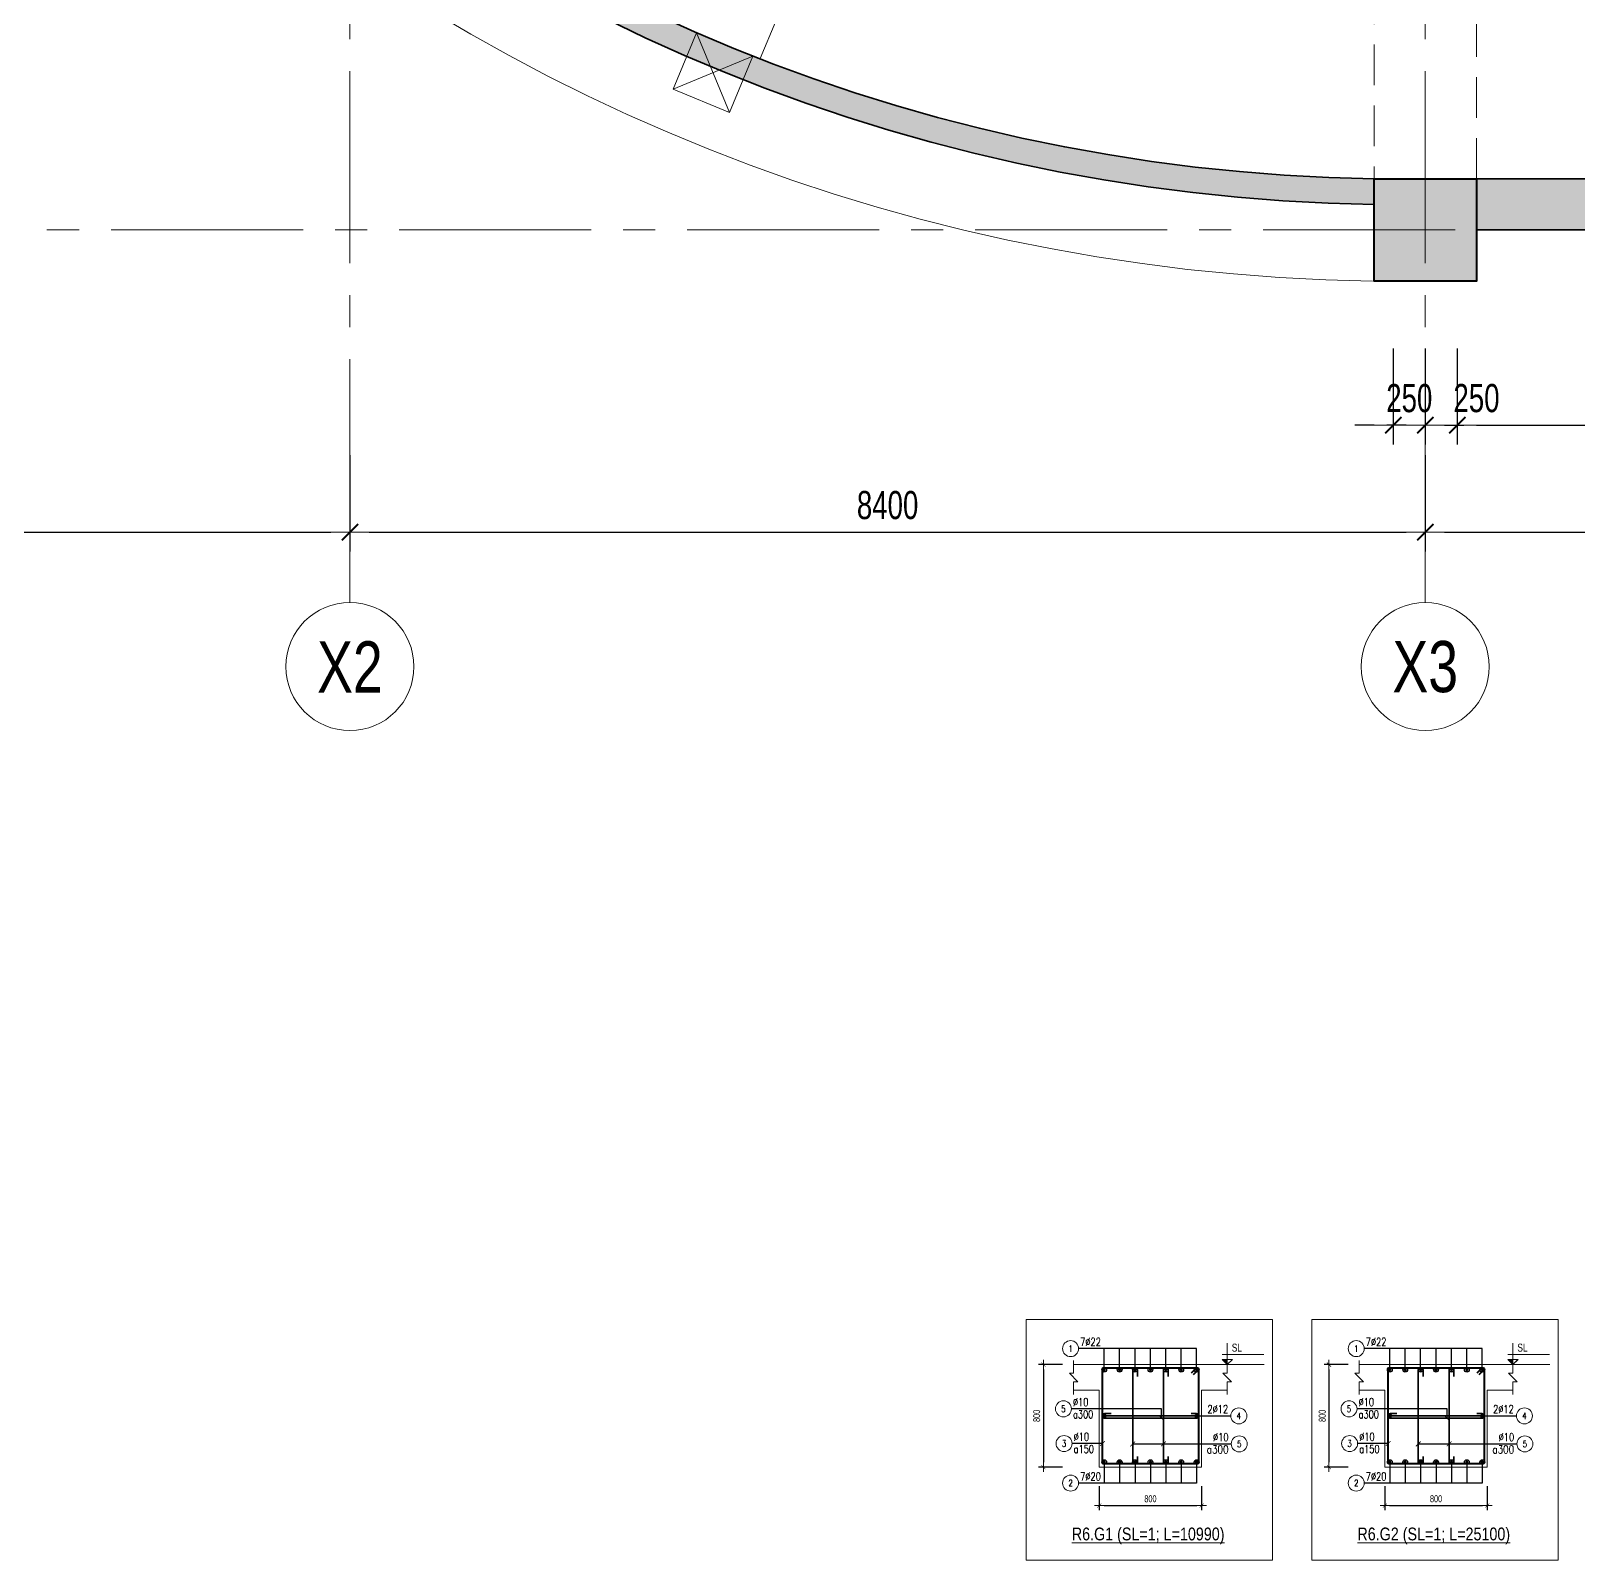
# Model space of a CAD drawing. Header units: millimetres. Extents: x -172050 to 1089997, y 452920 to 1051687.
# Drawn here: x 588922 to 601007, y 476631 to 488574 of the extents above; entities that cross this region are included whole.
import ezdxf
from ezdxf.enums import TextEntityAlignment as Align

# ---------------------------------------------------------------- set-up
doc = ezdxf.new("R2010")
doc.units = ezdxf.units.MM
doc.header["$MEASUREMENT"] = 0
for name, pattern in [('CENTER2', [1.125, 0.75, -0.125, 0.125, -0.125]), ('HIDDEN2', [4.762499999999999, 3.175, -1.5875]), ('PD_1F_Col$0$HIDDEN2', [4.762499999999999, 3.175, -1.5875]), ('POD_Grid$0$CENTER2', [1.125, 0.75, -0.125, 0.125, -0.125])]:
    doc.linetypes.add(name, pattern=pattern)
doc.layers.get('Defpoints').update_dxf_attribs({"color": 151, "lineweight": 9})
for name, color, linetype, lineweight in [('NDC_S_ANNO', 7, 'Continuous', 20), ('NDC_S_AXIS', 5, 'CENTER2', 13), ('NDC_S_BEAM', 3, 'HIDDEN2', 20), ('NDC_S_CONTINUOUS', 3, 'Continuous', 20), ('NDC_S_DIM', 1, 'Continuous', 15), ('NDC_S_HATCH MATERIAL', 8, 'Continuous', 13), ('NDC_S_REBAR', 4, 'Continuous', 35), ('NDC_S_SLAB', 2, 'Continuous', 20), ('NDC_S_STIRRUP', 4, 'Continuous', 40), ('NDC_S_SYMBOL', 1, 'Continuous', 15), ('NDC_S_TEXT SYMBOL', 7, 'Continuous', 20), ('NDC_S_THIN LINE', 8, 'Continuous', 9), ('NDC_S_VN TEXT', 7, 'Continuous', 20), ('PD_1F_Col$0$NDC_S_HIDDEN', 8, 'PD_1F_Col$0$HIDDEN2', 13), ('PD_B1F_Col$0$NDC_S-COLUMN', 4, 'Continuous', 40), ('PD_B1F_Col$0$NDC_S_HATCH COLUMN AND WALL', 251, 'Continuous', 13), ('POD_Grid$0$NDC_S_AXIS', 5, 'POD_Grid$0$CENTER2', 13), ('Ramp wall 2.1(B1)$0$NDC_S_WALL', 6, 'Continuous', 35)]:
    doc.layers.add(name, color=color, linetype=linetype, lineweight=lineweight)
doc.styles.add('ARIAL', font='arial.ttf', dxfattribs={"width": 0.8})
doc.styles.add('NDC_ANNO', font='', dxfattribs={"width": 0.8})
doc.styles.add('NDC_DIM', font='', dxfattribs={"width": 0.75})
doc.styles.add('NDC_EN TXT', font='romans.shx', dxfattribs={"width": 0.8})
doc.styles.get('NDC_ANNO').set_extended_font_data('Dotum')
doc.styles.get('NDC_DIM').set_extended_font_data('Dotum')
doc.dimstyles.new('NDC_dim_100', dxfattribs={"dimscale": 100, "dimtxt": 2.2, "dimasz": 1.5, "dimexe": 1.5, "dimexo": 2.5, "dimgap": 1, "dimtad": 1, "dimdec": 0, "dimzin": 0, "dimdsep": 46, "dimtxsty": 'NDC_DIM', "dimblk": 'DIMMARK', "dimcen": 0.09, "dimdle": 1.2, "dimclrd": 1, "dimclre": 1, "dimclrt": 3, "dimadec": 0, "dimazin": 0, "dimtfac": 1, "dimtdec": 0, "dimtix": 1, "dimtofl": 0, "dimtmove": 0, "dimatfit": 3, "dimfxl": 6, "dimfxlon": 1, "dimtolj": 1, "dimtzin": 0, "dimarcsym": 0})
doc.dimstyles.new('NDC_dim_25', dxfattribs={"dimscale": 25, "dimtxt": 2.2, "dimasz": 1.5, "dimexe": 1.5, "dimexo": 2.5, "dimgap": 1, "dimtad": 1, "dimdec": 0, "dimzin": 0, "dimdsep": 46, "dimtxsty": 'NDC_DIM', "dimblk": 'DIMMARK', "dimcen": 0.09, "dimdle": 1.2, "dimclrd": 1, "dimclre": 1, "dimclrt": 3, "dimadec": 0, "dimazin": 0, "dimtfac": 1, "dimtdec": 0, "dimtix": 1, "dimtofl": 0, "dimtmove": 0, "dimatfit": 3, "dimfxl": 6, "dimfxlon": 1, "dimtolj": 1, "dimtzin": 0, "dimarcsym": 0})

# ---------------------------------------------------------------- blocks, each defined once
blk = doc.blocks.new('DIMMARK')
at = {"layer": 'NDC_S_DIM', "color": 1}
blk.add_line((-1.5, 0), (1, 0), dxfattribs=at)
at = {"layer": 'NDC_S_DIM', "color": 2, "const_width": 0.1}
blk.add_lwpolyline([(-0.4242640687119285, -0.4242640687119285), (0.4242640687119285, 0.4242640687119285)], dxfattribs=at)
blk = doc.blocks.new('*D602')
at = {"layer": 'Defpoints', "color": 0, "transparency": 16777216}
for p in [(585813.82904163, 506541.320010067), (591413.8197112944, 486621.9832863387), (591413.8197112944, 484659.2308710384)]:
    blk.add_point(p, dxfattribs=at)
at = {"layer": 'NDC_S_DIM', "color": 1, "lineweight": -2, "transparency": 16777216}
for p, q in [((585813.82904163, 485259.2308710384), (585813.82904163, 484509.2308710384)), ((591413.8197112944, 485259.2308710384), (591413.8197112944, 484509.2308710384)), ((585963.82904163, 484659.2308710384), (591263.8197112944, 484659.2308710384))]:
    blk.add_line(p, q, dxfattribs=at)
at = {"layer": 'NDC_S_DIM', "color": 1, "lineweight": -2, "transparency": 16777216, "xscale": 150, "yscale": 150, "zscale": 150, "rotation": 180}
blk.add_blockref('DIMMARK', (585813.82904163, 484659.2308710384), dxfattribs=at)
at = {"layer": 'NDC_S_DIM', "color": 1, "lineweight": -2, "transparency": 16777216, "xscale": 150, "yscale": 150, "zscale": 150}
blk.add_blockref('DIMMARK', (591413.8197112944, 484659.2308710384), dxfattribs=at)
at = {"layer": 'NDC_S_DIM', "color": 3, "transparency": 16777216, "insert": (588613.8243764623, 484869.3801247698), "char_height": 220, "attachment_point": 5, "style": 'NDC_DIM'}
blk.add_mtext('\\A1;5600', dxfattribs=at)
blk = doc.blocks.new('*D603')
at = {"layer": 'Defpoints', "color": 0, "transparency": 16777216}
for p in [(591413.8197112944, 486621.9832863387), (599813.8197112944, 485630.6182377068), (599813.8197112944, 484659.2308710384)]:
    blk.add_point(p, dxfattribs=at)
at = {"layer": 'NDC_S_DIM', "color": 1, "lineweight": -2, "transparency": 16777216}
for p, q in [((591413.8197112944, 485259.2308710384), (591413.8197112944, 484509.2308710384)), ((599813.8197112944, 485259.2308710384), (599813.8197112944, 484509.2308710384)), ((591563.8197112944, 484659.2308710384), (599663.8197112944, 484659.2308710384))]:
    blk.add_line(p, q, dxfattribs=at)
at = {"layer": 'NDC_S_DIM', "color": 1, "lineweight": -2, "transparency": 16777216, "xscale": 150, "yscale": 150, "zscale": 150, "rotation": 180}
blk.add_blockref('DIMMARK', (591413.8197112944, 484659.2308710384), dxfattribs=at)
at = {"layer": 'NDC_S_DIM', "color": 1, "lineweight": -2, "transparency": 16777216, "xscale": 150, "yscale": 150, "zscale": 150}
blk.add_blockref('DIMMARK', (599813.8197112944, 484659.2308710384), dxfattribs=at)
at = {"layer": 'NDC_S_DIM', "color": 3, "transparency": 16777216, "insert": (595613.8197112944, 484869.3801247698), "char_height": 220, "attachment_point": 5, "style": 'NDC_DIM'}
blk.add_mtext('\\A1;8400', dxfattribs=at)
blk = doc.blocks.new('*D604')
at = {"layer": 'Defpoints', "color": 0, "transparency": 16777216}
for p in [(599813.8197112944, 485630.6182377068), (608213.8197112944, 485630.6182377068), (608213.8197112944, 484659.2308710384)]:
    blk.add_point(p, dxfattribs=at)
at = {"layer": 'NDC_S_DIM', "color": 1, "lineweight": -2, "transparency": 16777216}
for p, q in [((599813.8197112944, 485259.2308710384), (599813.8197112944, 484509.2308710384)), ((608213.8197112944, 485259.2308710384), (608213.8197112944, 484509.2308710384)), ((599963.8197112944, 484659.2308710384), (608063.8197112944, 484659.2308710384))]:
    blk.add_line(p, q, dxfattribs=at)
at = {"layer": 'NDC_S_DIM', "color": 1, "lineweight": -2, "transparency": 16777216, "xscale": 150, "yscale": 150, "zscale": 150, "rotation": 180}
blk.add_blockref('DIMMARK', (599813.8197112944, 484659.2308710384), dxfattribs=at)
at = {"layer": 'NDC_S_DIM', "color": 1, "lineweight": -2, "transparency": 16777216, "xscale": 150, "yscale": 150, "zscale": 150}
blk.add_blockref('DIMMARK', (608213.8197112944, 484659.2308710384), dxfattribs=at)
at = {"layer": 'NDC_S_DIM', "color": 3, "transparency": 16777216, "insert": (604013.8197112944, 484869.3801247698), "char_height": 220, "attachment_point": 5, "style": 'NDC_DIM'}
blk.add_mtext('\\A1;8400', dxfattribs=at)
blk = doc.blocks.new('*D609')
at = {"layer": 'Defpoints', "color": 0, "transparency": 16777216}
for p in [(599563.8197112944, 487919.0185510876), (599813.8197112944, 487919.0185510876), (599813.8197112944, 485494.6160953696)]:
    blk.add_point(p, dxfattribs=at)
at = {"layer": 'NDC_S_DIM', "color": 1, "lineweight": -2, "transparency": 16777216}
for p, q in [((599563.8197112944, 486094.6160953696), (599563.8197112944, 485344.6160953696)), ((599813.8197112944, 486094.6160953696), (599813.8197112944, 485344.6160953696)), ((599413.8197112944, 485494.6160953696), (599263.8197112944, 485494.6160953696)), ((599963.8197112944, 485494.6160953696), (600113.8197112944, 485494.6160953696))]:
    blk.add_line(p, q, dxfattribs=at)
at = {"layer": 'NDC_S_DIM', "color": 1, "lineweight": -2, "transparency": 16777216, "xscale": 150, "yscale": 150, "zscale": 150}
blk.add_blockref('DIMMARK', (599563.8197112944, 485494.6160953696), dxfattribs=at)
at = {"layer": 'NDC_S_DIM', "color": 1, "lineweight": -2, "transparency": 16777216, "xscale": 150, "yscale": 150, "zscale": 150, "rotation": 180}
blk.add_blockref('DIMMARK', (599813.8197112944, 485494.6160953696), dxfattribs=at)
at = {"layer": 'NDC_S_DIM', "color": 3, "transparency": 16777216, "insert": (599688.8197112944, 485704.7653491009), "char_height": 220, "attachment_point": 5, "style": 'NDC_DIM'}
blk.add_mtext('\\A1;250', dxfattribs=at)
blk = doc.blocks.new('*D610')
at = {"layer": 'Defpoints', "color": 0, "transparency": 16777216}
for p in [(599813.8197112944, 487919.0185510876), (600063.8197112944, 487919.0185510876), (600063.8197112944, 485494.6160953696)]:
    blk.add_point(p, dxfattribs=at)
at = {"layer": 'NDC_S_DIM', "color": 1, "lineweight": -2, "transparency": 16777216}
for p, q in [((599813.8197112944, 486094.6160953696), (599813.8197112944, 485344.6160953696)), ((600063.8197112944, 486094.6160953696), (600063.8197112944, 485344.6160953696)), ((599663.8197112944, 485494.6160953696), (599513.8197112944, 485494.6160953696)), ((600213.8197112944, 485494.6160953696), (600363.8197112944, 485494.6160953696))]:
    blk.add_line(p, q, dxfattribs=at)
at = {"layer": 'NDC_S_DIM', "color": 1, "lineweight": -2, "transparency": 16777216, "xscale": 150, "yscale": 150, "zscale": 150}
blk.add_blockref('DIMMARK', (599813.8197112944, 485494.6160953696), dxfattribs=at)
at = {"layer": 'NDC_S_DIM', "color": 1, "lineweight": -2, "transparency": 16777216, "xscale": 150, "yscale": 150, "zscale": 150, "rotation": 180}
blk.add_blockref('DIMMARK', (600063.8197112944, 485494.6160953696), dxfattribs=at)
at = {"layer": 'NDC_S_DIM', "color": 3, "transparency": 16777216, "insert": (600213.8197112944, 485704.7653491009), "char_height": 220, "attachment_point": 5, "style": 'NDC_DIM'}
blk.add_mtext('\\A1;250', dxfattribs=at)
blk = doc.blocks.new('*D611')
at = {"layer": 'Defpoints', "color": 0, "transparency": 16777216}
for p in [(600063.8197112944, 487919.0185510876), (603813.8197112944, 487919.0185510875), (603813.8197112944, 485494.6160953696)]:
    blk.add_point(p, dxfattribs=at)
at = {"layer": 'NDC_S_DIM', "color": 1, "lineweight": -2, "transparency": 16777216}
for p, q in [((600063.8197112944, 486094.6160953696), (600063.8197112944, 485344.6160953696)), ((603813.8197112944, 486094.6160953696), (603813.8197112944, 485344.6160953696)), ((600213.8197112944, 485494.6160953696), (603663.8197112944, 485494.6160953696))]:
    blk.add_line(p, q, dxfattribs=at)
at = {"layer": 'NDC_S_DIM', "color": 1, "lineweight": -2, "transparency": 16777216, "xscale": 150, "yscale": 150, "zscale": 150, "rotation": 180}
blk.add_blockref('DIMMARK', (600063.8197112944, 485494.6160953696), dxfattribs=at)
at = {"layer": 'NDC_S_DIM', "color": 1, "lineweight": -2, "transparency": 16777216, "xscale": 150, "yscale": 150, "zscale": 150}
blk.add_blockref('DIMMARK', (603813.8197112944, 485494.6160953696), dxfattribs=at)
at = {"layer": 'NDC_S_DIM', "color": 3, "transparency": 16777216, "insert": (601938.8197112944, 485704.7653491009), "char_height": 220, "attachment_point": 5, "style": 'NDC_DIM'}
blk.add_mtext('\\A1;3750', dxfattribs=at)
blk = doc.blocks.new('*U165')
at = {"layer": 'NDC_S_SYMBOL'}
blk.add_line((3.061616997868383e-16, 5), (4.286263797015736e-16, 9), dxfattribs=at)
blk.add_circle((0, 0), 5, dxfattribs=at)
at = {"layer": 'NDC_S_TEXT SYMBOL', "color": 7, "style": 'NDC_ANNO', "width": 0.8}
blk.add_attdef('GRID', text='', height=4, dxfattribs=at).set_placement((0, 0), align=Align.MIDDLE)
blk = doc.blocks.new('PD_1F_Col$0$cotdung')
at = {"layer": 'PD_1F_Col$0$NDC_S_HIDDEN'}
for p, q in [((-0.5000000004942454, 0.4999999990697175), (0.4999999994759795, -0.5000000009307168)), ((0.4999999995057546, 0.4999999990692841), (-0.5000000005240205, -0.5000000009302834))]:
    blk.add_line(p, q, dxfattribs=at)
blk.add_lwpolyline([(-0.5000000004942454, 0.4999999990697175), (0.4999999995057546, 0.4999999990692841), (0.4999999994759795, -0.5000000009307168), (-0.5000000005240205, -0.5000000009302834)], close=True, dxfattribs=at)
blk = doc.blocks.new('PD_B1F_Col$0$cot')
at = {"layer": 'PD_B1F_Col$0$NDC_S_HATCH COLUMN AND WALL', "ltscale": 0.005}
h = blk.add_hatch(color=256, dxfattribs=at)
h.dxf.hatch_style = 1
h.paths.add_polyline_path([(-0.5000000004942454, 0.4999999990697175), (0.4999999995057546, 0.4999999990692841), (0.4999999994759795, -0.5000000009307168), (-0.5000000005240205, -0.5000000009302834)])
at = {"layer": 'PD_B1F_Col$0$NDC_S-COLUMN', "ltscale": 0.005}
blk.add_lwpolyline([(-0.5000000004942454, 0.4999999990697175), (0.4999999995057546, 0.4999999990692841), (0.4999999994759795, -0.5000000009307168), (-0.5000000005240205, -0.5000000009302834)], close=True, dxfattribs=at)
blk = doc.blocks.new('ramp6')
at = {"layer": 'NDC_S_HATCH MATERIAL'}
h = blk.add_hatch(dxfattribs=at)
h.set_pattern_fill('BT-01', color=252, scale=30, style=0, pattern_type=2)
h.set_pattern_definition([(49.99999999999999, (3000.643463518936, 27737.46174116735), (215.178054780226, -18.82564049477853), [22.5, -247.5]), (355, (3000.643463518936, 27737.46174116735), (-41.6254000839, 225.6576401100035), [18, -198]), (100.4514, (3018.574967518936, 27735.89293916735), (173.5528145142065, 206.8318626182861), [19.122057, -210.3426336]), (46.18420000000001, (3000.643463518936, 27797.46174116735), (320.1723145876933, -49.65570429870542), [33.75, -371.25]), (96.6356, (3027.324487018936, 27793.32374906735), (280.398811664611, 292.2353612701325), [28.6830864, -315.5139]), (351.1842, (3000.643463518936, 27797.46174116735), (280.3985835400882, 292.2355802775974), [27, -297]), (21, (3030.643463518936, 27782.46174116735), (179.0721156355385, -120.7856671996016), [22.5, -247.5]), (326.0000000000001, (3030.643463518936, 27782.46174116735), (72.99459957647451, 217.5450135140559), [18, -198]), (71.4514, (3045.566133418936, 27772.39625936735), (252.066788574447, 96.75914901298572), [19.122057, -210.3426336]), (37.50000000000001, (3000.643463518936, 27737.46174116735), (3.647956595187201, 99.86815614939344), [0, -195.6, 0, -201, 0, -198.75]), (7.499999999999999, (3000.643463518936, 27737.46174116735), (78.92086123264458, 118.3235135647081), [0, -114.6, 0, -191.1, 0, -75.75]), (327.5, (2933.743463518936, 27737.46174116735), (160.1467308517227, -6.766461520313927), [0, -75, 0, -234, 0, -310.5]), (317.5, (2903.743463518936, 27737.46174116735), (174.9558508027159, 30.03149469969532), [0, -97.5, 0, -155.4, 0, -220.5]), (45, (3000.643463518936, 27737.46174116735), (-90.15611460128481, 90.15611460128481), []), (45, (3000.643463518936, 27774.21174116735), (-90.15611460128481, 90.15611460128481), [])])
edge = h.paths.add_edge_path()
edge.add_arc((602631.0155435655, 528971.3355882278), 13816.5524563733, 179.9935465634726, 269.10194349343345, ccw=False)
edge.add_line((588814.463174833, 528972.8917978627), (588814.463174833, 535109.4762170324))
edge.add_line((588814.463174833, 535109.4762170324), (588614.4632192206, 535109.4762169999))
edge.add_line((588614.4632192206, 535109.4762169999), (588614.4631316714, 528971.3355882284))
edge.add_arc((602635.1679753186, 528973.036842947), 14020.70494686125, 180.0069521979002, 269.0980499243382)
edge.add_line((602414.4631747099, 514954.0690992817), (602414.4631747099, 515156.4802921613))
h = blk.add_hatch(dxfattribs=at)
h.set_pattern_fill('BT-01', color=252, scale=30, style=0, pattern_type=2)
h.set_pattern_definition([(49.99999999999999, (-303929.4395969491, 647169.5911566254), (215.178054780226, -18.82564049477853), [22.5, -247.5]), (355, (-303929.4395969491, 647169.5911566254), (-41.6254000839, 225.6576401100035), [18, -198]), (100.4514, (-303911.5080929492, 647168.0223546255), (173.5528145142065, 206.8318626182861), [19.122057, -210.3426336]), (46.18420000000002, (-303929.4395969491, 647229.5911566254), (320.1723145876933, -49.65570429870542), [33.74999999999941, -371.2499999999953]), (96.6356, (-303902.758573449, 647225.4531645254), (280.398811664611, 292.2353612701325), [28.6830864, -315.5139]), (351.1842, (-303929.4395969491, 647229.5911566254), (280.3985835400882, 292.2355802775974), [27, -297]), (21, (-303899.4395969491, 647214.5911566254), (179.0721156355385, -120.7856671996016), [22.5, -247.5]), (326.0000000000001, (-303899.4395969491, 647214.5911566254), (72.99459957647451, 217.5450135140559), [18, -198]), (71.4514, (-303884.516927049, 647204.5256748255), (252.066788574447, 96.75914901298572), [19.122057, -210.3426336]), (37.50000000000001, (-303929.4395969491, 647169.5911566254), (3.647956595187201, 99.86815614939344), [0, -195.6, 0, -201, 0, -198.75]), (7.499999999999999, (-303929.4395969491, 647169.5911566254), (78.92086123264458, 118.3235135647081), [0, -114.6, 0, -191.1, 0, -75.75]), (327.5, (-303996.3395969491, 647169.5911566254), (160.1467308517227, -6.766461520313927), [0, -75, 0, -234, 0, -310.5]), (317.5, (-304026.3395969491, 647169.5911566254), (174.9558508027159, 30.03149469969532), [0, -97.5, 0, -155.4, 0, -220.5]), (45, (-303929.4395969491, 647169.5911566254), (-90.15611460128481, 90.15611460128481), []), (45, (-303929.4395969491, 647206.3411566254), (-90.15611460128481, 90.15611460128481), [])])
h.paths.add_polyline_path([(603214.4631752573, 514756.4802923993), (630514.4631748114, 514756.4802926335), (630514.4631748114, 515156.4802926913), (603214.4631752573, 515156.480292457)])
at = {"layer": 'NDC_S_BEAM', "ltscale": 100}
blk.add_line((603214.4631752425, 515156.4802922548), (603214.4631752428, 522956.4802923592), dxfattribs=at)
for points in [[(597121.042299474, 516297.5430797525, -0.1140783328430393), (592117.3397502366, 519997.7300646124)], [(597620.1898620316, 516095.1459796829), (598964.6009898342, 519337.6124502022, 0.08287832032154387), (602414.4631752427, 518586.5436683808), (602414.4631752425, 515156.4802922548)], [(602414.4631747135, 515156.4802921612, -0.09024050406605011), (597561.6703053918, 516115.2312607619, -0.09024050406605011)]]:
    blk.add_lwpolyline(points, format="xyb", dxfattribs=at)
at = {"layer": 'NDC_S_SLAB'}
blk.add_lwpolyline([(602402.4144992288, 514356.57102892, -0.4005151564654267), (588014.4709622219, 528503.7876031816), (588014.7435403821, 529354.5102493581)], format="xyb", dxfattribs=at)
at = {"layer": 'POD_Grid$0$NDC_S_AXIS', "ltscale": 2000}
for p, q in [((594414.4631748133, 512246.6926122057), (594414.4631748133, 537194.9382883636)), ((602814.4631748133, 512246.6926122057), (602814.4631748133, 537194.9382883636)), ((585798.2009935996, 514756.4802922547), (633314.4631748116, 514756.4802922544))]:
    blk.add_line(p, q, dxfattribs=at)
at = {"layer": 'Ramp wall 2.1(B1)$0$NDC_S_WALL', "ltscale": 200}
blk.add_lwpolyline([(602414.4631747099, 514956.4560727341, -0.4097283438814678), (588614.4631761017, 528972.9143246057), (588614.4631747901, 535109.4762170324), (588814.463174833, 535109.4762170324), (588814.463174833, 528972.8917978627, 0.4096630410650705), (602414.4631747099, 515156.4802921613)], format="xyb", close=True, dxfattribs=at)
blk.add_lwpolyline([(603214.4631752227, 515156.4802923589), (630514.4631748114, 515156.4802926622), (630514.4631748114, 514756.4802926626), (603214.4631752227, 514756.4802923593)], close=True, dxfattribs=at)
blk.add_lwpolyline([(602414.4631747099, 514856.4442204181), (602414.4631747099, 514880.941839845)], dxfattribs=at)
at = {"xscale": 476.854945468559, "yscale": 476.854945468559, "zscale": 1.192137363671397, "rotation": 67.52245423567831}
blk.add_blockref('PD_1F_Col$0$cotdung', (597250.2003926246, 515986.0731676905), dxfattribs=at)
at = {"xscale": 800, "yscale": 800}
blk.add_blockref('PD_B1F_Col$0$cot', (602814.4631756379, 514756.4802929992), dxfattribs=at)
blk = doc.blocks.new('kata_block_TD')
at = {"color": 6, "linetype": 'ByBlock', "lineweight": -2, "style": 'ARIAL', "width": 0.8}
blk.add_attdef('SECTDET2', text='', height=5, dxfattribs=at).set_placement((0, 7.970649532882817), align=Align.CENTER)
at = {"color": 0, "linetype": 'ByBlock', "lineweight": -2, "style": 'ARIAL', "width": 0.8}
blk.add_attdef('SECTDET1', text='', height=5, dxfattribs=at).set_placement((0, 1.470649532882817), align=Align.CENTER)
at = {"color": 3, "lineweight": 25, "style": 'ARIAL', "width": 0.8}
blk.add_attdef('SSCALE', text='', height=2.5, dxfattribs=at).set_placement((0, -3.998868953555331), align=Align.CENTER)
blk = doc.blocks.new('kata_block_CT')
at = {"layer": 'NDC_S_ANNO'}
blk.add_hatch(color=3, dxfattribs=at).paths.add_polyline_path([(0, 1.596954857557648), (-1.612010908633238, 1.596954857557648), (0, 0)])
at = {"layer": 'NDC_S_ANNO', "ltscale": 50}
h = blk.add_hatch(dxfattribs=at)
h.set_pattern_fill('ANSI31', color=256, scale=1.406250541793835, style=0)
h.set_pattern_definition([(45.00000000000001, (0, 5.456968210637569e-12), (-3.157122508925224, 3.157122508925225), [])])
h.paths.add_polyline_path([(0, 1.596954857557648), (0, 0), (1.612010908924276, 1.596954857557648)])
for p, q in [((11.56125648126181, 5.456968210637569e-12), (-1.63869572513795, 5.456968210637569e-12)), ((-1.592704896858777, 3.140833880479477), (11.46947077315417, 3.140833880479477))]:
    blk.add_line(p, q, dxfattribs=at)
for points in [[(0, 6.69495074864426), (0, 0)], [(0, 0), (-1.612010908924276, 1.596954857557648), (0, 1.596954857557648)], [(0, 0), (1.612010908924276, 1.596954857557648), (0, 1.596954857557648)]]:
    blk.add_lwpolyline(points, dxfattribs=at)
at = {"layer": 'NDC_S_ANNO', "color": 8, "ltscale": 50}
blk.add_lwpolyline([(0, 0), (-1.612010908633238, 1.596954857557648), (0, 1.596954857557648)], dxfattribs=at)
at = {"layer": 'NDC_S_TEXT SYMBOL', "color": 3, "style": 'NDC_ANNO', "width": 0.8}
blk.add_attdef('CT', (1.409564409346785, 4.068271311703938), '', height=2.5, dxfattribs=at)
blk = doc.blocks.new('*D1035')
at = {"layer": 'Defpoints', "color": 0, "transparency": 16777216}
for p in [(599497.9558820371, 477357.3878456074), (600297.9558820371, 477357.3878456074), (600297.9558820371, 477057.3878456074)]:
    blk.add_point(p, dxfattribs=at)
at = {"layer": 'NDC_S_DIM', "color": 1, "lineweight": -2, "transparency": 16777216}
for p, q in [((599497.9558820371, 477207.3878456074), (599497.9558820371, 477019.8878456074)), ((600297.9558820371, 477207.3878456074), (600297.9558820371, 477019.8878456074)), ((599535.4558820371, 477057.3878456074), (600260.4558820371, 477057.3878456074))]:
    blk.add_line(p, q, dxfattribs=at)
at = {"layer": 'NDC_S_DIM', "color": 1, "lineweight": -2, "transparency": 16777216, "xscale": 37.5, "yscale": 37.5, "zscale": 37.5, "rotation": 180}
blk.add_blockref('DIMMARK', (599497.9558820371, 477057.3878456074), dxfattribs=at)
at = {"layer": 'NDC_S_DIM', "color": 1, "lineweight": -2, "transparency": 16777216, "xscale": 37.5, "yscale": 37.5, "zscale": 37.5}
blk.add_blockref('DIMMARK', (600297.9558820371, 477057.3878456074), dxfattribs=at)
at = {"layer": 'NDC_S_DIM', "color": 3, "transparency": 16777216, "insert": (599897.9558820371, 477109.9251590403), "char_height": 55.00000000000001, "attachment_point": 5, "style": 'NDC_DIM'}
blk.add_mtext('\\A1;800', dxfattribs=at)
blk = doc.blocks.new('*D1036')
at = {"layer": 'Defpoints', "color": 0, "transparency": 16777216}
for p in [(599642.6290065816, 478157.3878456076), (599061.6290065851, 477357.3878456076), (599642.6290065816, 477357.3878456076)]:
    blk.add_point(p, dxfattribs=at)
at = {"layer": 'NDC_S_DIM', "color": 1, "lineweight": -2, "transparency": 16777216}
for p, q in [((599211.6290065851, 478157.3878456076), (599024.1290065851, 478157.3878456076)), ((599061.6290065851, 478119.8878456076), (599061.6290065851, 477394.8878456076)), ((599211.6290065851, 477357.3878456076), (599024.1290065851, 477357.3878456076))]:
    blk.add_line(p, q, dxfattribs=at)
at = {"layer": 'NDC_S_DIM', "color": 1, "lineweight": -2, "transparency": 16777216, "xscale": 37.5, "yscale": 37.5, "zscale": 37.5}
for p, rotation in [((599061.6290065851, 478157.3878456076), 90), ((599061.6290065851, 477357.3878456076), 270)]:
    blk.add_blockref('DIMMARK', p, dxfattribs=dict(at, rotation=rotation))
at = {"layer": 'NDC_S_DIM', "color": 3, "transparency": 16777216, "insert": (599009.0916931523, 477757.3878456074), "char_height": 55.00000000000001, "attachment_point": 5, "rotation": 90, "style": 'NDC_DIM'}
blk.add_mtext('\\A1;800', dxfattribs=at)
blk = doc.blocks.new('kata_block_THEP')
at = {"layer": 'NDC_S_REBAR', "color": 0}
for p, q in [((-0.5, 0), (0.5, 0)), ((-0.3535533905960619, 0.353553390592424), (0.3535533905960619, -0.353553390592424)), ((0.3535533905960619, 0.353553390592424), (-0.3535533905960619, -0.353553390592424)), ((0, 0.5), (0, -0.5))]:
    blk.add_line(p, q, dxfattribs=at)
at = {"layer": 'NDC_S_REBAR', "color": 0, "const_width": 0.08333333333333334}
blk.add_lwpolyline([(-0.5, -1.818989403545856e-12, 1), (0.5000000000145519, -1.818989403545856e-12, 1), (-0.5, -1.818989403545856e-12, 1)], format="xyb", dxfattribs=at)
blk = doc.blocks.new('*U298')
blk.add_circle((-2.5, 0), 2.5)
at = {"layer": 'NDC_S_VN TEXT', "color": 7, "style": 'NDC_EN TXT', "width": 0.8}
blk.add_attdef('SH2', text='', height=2, dxfattribs=at).set_placement((-2.5, 0), align=Align.MIDDLE)
at = {"layer": 'NDC_S_VN TEXT', "color": 3, "style": 'NDC_EN TXT', "width": 0.75}
blk.add_attdef('DK1', (0.5, 0.8455043070534884), '', height=2.5, dxfattribs=at)
blk = doc.blocks.new('*U296')
blk.add_circle((-2.5, 0), 2.5)
at = {"layer": 'NDC_S_VN TEXT', "color": 7, "style": 'NDC_EN TXT', "width": 0.8}
blk.add_attdef('SH2', text='', height=2, dxfattribs=at).set_placement((-2.5, 0), align=Align.MIDDLE)
at = {"layer": 'NDC_S_VN TEXT', "color": 3, "style": 'NDC_EN TXT', "width": 0.75}
for tag, p in [('DK1', (0.5, 0.8455043070534884)), ('KC1', (0.5, -2.972544307831413))]:
    blk.add_attdef(tag, p, '', height=2.5, dxfattribs=at)
blk = doc.blocks.new('*U631')
blk.add_circle((2.5, 0), 2.5)
at = {"layer": 'NDC_S_VN TEXT', "color": 3, "style": 'NDC_EN TXT'}
for tag, width, p in [('DK2', 0.75, (-0.85, 0.8455043070534884)), ('KC2', 0.8, (-0.85, -2.972544307831413))]:
    blk.add_attdef(tag, text='', height=2.5, dxfattribs=dict(at, width=width)).set_placement(p, align=Align.RIGHT)
at = {"layer": 'NDC_S_VN TEXT', "color": 7, "style": 'NDC_EN TXT', "width": 0.8}
blk.add_attdef('SH3', text='', height=2, dxfattribs=at).set_placement((2.5, 0), align=Align.MIDDLE)
blk = doc.blocks.new('*U297')
blk.add_circle((2.5, 0), 2.5)
at = {"layer": 'NDC_S_VN TEXT', "color": 3, "style": 'NDC_EN TXT', "width": 0.75}
blk.add_attdef('DK2', text='', height=2.5, dxfattribs=at).set_placement((-0.85, 0.8455043070534884), align=Align.RIGHT)
at = {"layer": 'NDC_S_VN TEXT', "color": 7, "style": 'NDC_EN TXT', "width": 0.8}
blk.add_attdef('SH3', text='', height=2, dxfattribs=at).set_placement((2.5, 0), align=Align.MIDDLE)
blk = doc.blocks.new('*D1037')
at = {"layer": 'Defpoints', "color": 0, "transparency": 16777216}
for p in [(597266.9481178941, 477357.3878456074), (598066.9481178941, 477357.3878456074), (598066.9481178941, 477057.3878456074)]:
    blk.add_point(p, dxfattribs=at)
at = {"layer": 'NDC_S_DIM', "color": 1, "lineweight": -2, "transparency": 16777216}
for p, q in [((597266.9481178941, 477207.3878456074), (597266.9481178941, 477019.8878456074)), ((598066.9481178941, 477207.3878456074), (598066.9481178941, 477019.8878456074)), ((597304.4481178941, 477057.3878456074), (598029.4481178941, 477057.3878456074))]:
    blk.add_line(p, q, dxfattribs=at)
at = {"layer": 'NDC_S_DIM', "color": 1, "lineweight": -2, "transparency": 16777216, "xscale": 37.5, "yscale": 37.5, "zscale": 37.5, "rotation": 180}
blk.add_blockref('DIMMARK', (597266.9481178941, 477057.3878456074), dxfattribs=at)
at = {"layer": 'NDC_S_DIM', "color": 1, "lineweight": -2, "transparency": 16777216, "xscale": 37.5, "yscale": 37.5, "zscale": 37.5}
blk.add_blockref('DIMMARK', (598066.9481178941, 477057.3878456074), dxfattribs=at)
at = {"layer": 'NDC_S_DIM', "color": 3, "transparency": 16777216, "insert": (597666.9481178941, 477109.9251590403), "char_height": 55.00000000000001, "attachment_point": 5, "style": 'NDC_DIM'}
blk.add_mtext('\\A1;800', dxfattribs=at)
blk = doc.blocks.new('*D1038')
at = {"layer": 'Defpoints', "color": 0, "transparency": 16777216}
for p in [(597411.6212424387, 478157.3878456076), (596830.6212424426, 477357.3878456076), (597411.6212424387, 477357.3878456076)]:
    blk.add_point(p, dxfattribs=at)
at = {"layer": 'NDC_S_DIM', "color": 1, "lineweight": -2, "transparency": 16777216}
for p, q in [((596980.6212424426, 478157.3878456076), (596793.1212424426, 478157.3878456076)), ((596830.6212424426, 478119.8878456076), (596830.6212424426, 477394.8878456076)), ((596980.6212424426, 477357.3878456076), (596793.1212424426, 477357.3878456076))]:
    blk.add_line(p, q, dxfattribs=at)
at = {"layer": 'NDC_S_DIM', "color": 1, "lineweight": -2, "transparency": 16777216, "xscale": 37.5, "yscale": 37.5, "zscale": 37.5}
for p, rotation in [((596830.6212424426, 478157.3878456076), 90), ((596830.6212424426, 477357.3878456076), 270)]:
    blk.add_blockref('DIMMARK', p, dxfattribs=dict(at, rotation=rotation))
at = {"layer": 'NDC_S_DIM', "color": 3, "transparency": 16777216, "insert": (596778.0839290099, 477757.3878456074), "char_height": 55.00000000000001, "attachment_point": 5, "rotation": 90, "style": 'NDC_DIM'}
blk.add_mtext('\\A1;800', dxfattribs=at)

msp = doc.modelspace()

# ---------------------------------------------------------------- linework, layer by layer
at = {"layer": 'Defpoints'}
for points in [[(596697.4263320966, 478510.1584274328), (598621.5834819162, 478510.1584274328), (598621.5834819162, 476631.3680571021), (596697.4263320966, 476631.3680571021)], [(598928.4340962395, 478510.1584274328), (600852.5912460592, 478510.1584274328), (600852.5912460592, 476631.3680571021), (598928.4340962395, 476631.3680571021)]]:
    msp.add_lwpolyline(points, close=True, dxfattribs=at)
at = {"layer": 'NDC_S_CONTINUOUS'}
for points in [[(597066.9481178941, 478157.3878456074), (597266.9481178941, 478157.3878456074), (597266.9481178941, 478157.3878456074), (598066.9481178941, 478157.3878456074), (598066.9481178941, 478157.3878456074), (598266.9481178941, 478157.3878456074)], [(599297.9558820371, 478157.3878456074), (599497.9558820371, 478157.3878456074), (599497.9558820371, 478157.3878456074), (600297.9558820371, 478157.3878456074), (600297.9558820371, 478157.3878456074), (600497.9558820371, 478157.3878456074)], [(597066.9481178941, 477957.3878456074), (597266.9481178941, 477957.3878456074), (597266.9481178941, 477357.3878456074), (598066.9481178941, 477357.3878456074), (598066.9481178941, 477957.3878456074), (598266.9481178941, 477957.3878456074)], [(599297.9558820371, 477957.3878456074), (599497.9558820371, 477957.3878456074), (599497.9558820371, 477357.3878456074), (600297.9558820371, 477357.3878456074), (600297.9558820371, 477957.3878456074), (600497.9558820371, 477957.3878456074)]]:
    msp.add_lwpolyline(points, dxfattribs=at)
at = {"layer": 'NDC_S_REBAR'}
for points in [[(597565.0467845604, 478065.0431556741), (597565.0467845604, 478113.9563254839, 0.9999999999999999), (597528.1827845604, 478113.9563254839), (597528.1827845604, 477400.8198456074, 0.9999999999999999), (597565.0467845604, 477400.8198456074), (597565.0467845604, 477440.0767366164, -0.414213562)], [(597805.7134512274, 478065.0431556741), (597805.7134512274, 478113.956325484, 0.9999999999999999), (597768.8494512273, 478113.956325484), (597768.8494512273, 477400.8198456075, 0.9999999999999999), (597805.7134512274, 477400.8198456075), (597805.7134512274, 477440.0767366164, -0.414213562)], [(599796.0545487034, 478065.0431556741), (599796.0545487034, 478113.9563254839, 0.9999999999999999), (599759.1905487033, 478113.9563254839), (599759.1905487033, 477400.8198456074, 0.9999999999999999), (599796.0545487034, 477400.8198456074), (599796.0545487034, 477440.0767366164, -0.414213562)], [(600036.7212153703, 478065.0431556741), (600036.7212153703, 478113.956325484, 0.9999999999999999), (599999.8572153703, 478113.956325484), (599999.8572153703, 477400.8198456075, 0.9999999999999999), (600036.7212153703, 477400.8198456075), (600036.7212153703, 477440.0767366164, -0.414213562)], [(597359.293287704, 477775.8198456074), (597310.3801178942, 477775.8198456074, 0.9999999999999999), (597310.3801178942, 477738.9558456073), (598023.5161178941, 477738.9558456073, 0.9999999999999999), (598023.5161178941, 477775.8198456074), (597984.2592268853, 477775.8198456074, -0.414213562)], [(599590.3010518469, 477775.8198456074), (599541.3878820371, 477775.8198456074, 0.9999999999999999), (599541.3878820371, 477738.9558456073), (600254.523882037, 477738.9558456073, 0.9999999999999999), (600254.523882037, 477775.8198456074), (600215.2669910282, 477775.8198456074, -0.414213562)]]:
    msp.add_lwpolyline(points, format="xyb", dxfattribs=at)
at = {"layer": 'NDC_S_STIRRUP'}
for points in [[(597987.9481178941, 478092.3878456074), (598027.9481178941, 478132.3878456074, -0.414213562), (598041.9481178941, 478118.3878456074), (598041.9481178941, 477396.3878456074, -0.414213562), (598027.9481178941, 477382.3878456074), (597305.9481178941, 477382.3878456074, -0.414213562), (597291.9481178941, 477396.3878456074), (597291.9481178941, 478118.3878456074, -0.414213562), (597305.9481178941, 478132.3878456074), (598027.9481178941, 478132.3878456074, -0.414213562), (598041.9481178941, 478118.3878456074), (598001.9481178941, 478078.3878456074)], [(600218.9558820371, 478092.3878456074), (600258.9558820371, 478132.3878456074, -0.414213562), (600272.9558820371, 478118.3878456074), (600272.9558820371, 477396.3878456074, -0.414213562), (600258.9558820371, 477382.3878456074), (599536.9558820371, 477382.3878456074, -0.414213562), (599522.9558820371, 477396.3878456074), (599522.9558820371, 478118.3878456074, -0.414213562), (599536.9558820371, 478132.3878456074), (600258.9558820371, 478132.3878456074, -0.414213562), (600272.9558820371, 478118.3878456074), (600232.9558820371, 478078.3878456074)]]:
    msp.add_lwpolyline(points, format="xyb", dxfattribs=at)
at = {"layer": 'NDC_S_THIN LINE'}
for points in [[(597066.9481178941, 477924.0545122742), (597066.9481178941, 478024.0545122742), (597100.2814512275, 478024.0545122742), (597033.6147845609, 478090.7211789408), (597066.9481178941, 478090.7211789408), (597066.9481178941, 478190.7211789408)], [(598266.9481178941, 477924.0545122742), (598266.9481178941, 478024.0545122742), (598300.2814512275, 478024.0545122742), (598233.6147845609, 478090.7211789408), (598266.9481178941, 478090.7211789408), (598266.9481178941, 478190.7211789408)], [(599297.9558820371, 477924.0545122742), (599297.9558820371, 478024.0545122742), (599331.2892153704, 478024.0545122742), (599264.6225487038, 478090.7211789408), (599297.9558820371, 478090.7211789408), (599297.9558820371, 478190.7211789408)], [(600497.9558820371, 477924.0545122742), (600497.9558820371, 478024.0545122742), (600531.2892153704, 478024.0545122742), (600464.6225487038, 478090.7211789408), (600497.9558820371, 478090.7211789408), (600497.9558820371, 478190.7211789408)]]:
    msp.add_lwpolyline(points, dxfattribs=at)

# ---------------------------------------------------------------- block references
at = {"layer": 'NDC_S_AXIS', "xscale": 100, "yscale": 100, "zscale": 100}
for p, values in [((591413.8197112944, 483609.2308710384), {'GRID': 'X2'}), ((599813.8197112944, 483609.2308710384), {'GRID': 'X3'})]:
    msp.add_blockref('*U165', p, dxfattribs=at).add_auto_attribs(values)
at = {"layer": 'NDC_S_DIM'}
msp.add_blockref('ramp6', (-3000.643463518936, -27737.46174116735), dxfattribs=at)
at = {"layer": 'NDC_S_REBAR', "color": 3, "xscale": 22, "yscale": 22, "zscale": 22}
for p in [(597305.9481178941, 478118.3878456074), (599536.9558820371, 478118.3878456074), (597305.9481178941, 477757.3878456074), (599536.9558820371, 477757.3878456074), (597305.9481178941, 477396.3878456074), (599536.9558820371, 477396.3878456074)]:
    msp.add_blockref('kata_block_THEP', p, dxfattribs=at)
at = {"layer": 'NDC_S_REBAR', "xscale": -22, "yscale": 22, "zscale": 22, "rotation": 180}
for p in [(597426.2814512274, 478118.3878456074), (597546.6147845604, 478118.3878456074), (597666.9481178941, 478118.3878456074), (597787.2814512271, 478118.3878456074), (597907.6147845606, 478118.3878456074), (599657.2892153703, 478118.3878456074), (599777.6225487033, 478118.3878456074), (599897.9558820371, 478118.3878456074), (600018.2892153701, 478118.3878456074), (600138.6225487036, 478118.3878456074)]:
    msp.add_blockref('kata_block_THEP', p, dxfattribs=at)
at = {"layer": 'NDC_S_REBAR', "xscale": 22, "yscale": 22, "zscale": 22}
for p in [(598027.9481178941, 478118.3878456074), (600258.9558820371, 478118.3878456074), (598027.9481178941, 477757.3878456074), (600258.9558820371, 477757.3878456074), (597426.2814512271, 477396.3878456074), (597546.6147845604, 477396.3878456074), (597666.9481178941, 477396.3878456074), (597787.2814512271, 477396.3878456074), (597907.6147845606, 477396.3878456074), (598027.9481178941, 477396.3878456074), (599657.2892153701, 477396.3878456074), (599777.6225487033, 477396.3878456074), (599897.9558820371, 477396.3878456074), (600018.2892153701, 477396.3878456074), (600138.6225487036, 477396.3878456074), (600258.9558820371, 477396.3878456074)]:
    msp.add_blockref('kata_block_THEP', p, dxfattribs=at)
at = {"layer": 'NDC_S_THIN LINE', "xscale": 25, "yscale": 25, "zscale": 25}
for name, p, values in [('*U298', (597105.9481178941, 478282.3878456074), {'SH2': '1', 'DK1': '7%%c22'}), ('*U298', (599336.9558820371, 478282.3878456074), {'SH2': '1', 'DK1': '7%%c22'}), ('*U296', (597049.4481178941, 477812.3878456074), {'SH2': '5', 'DK1': '%%c10', 'KC1': 'a300'}), ('*U297', (598294.8383616917, 477757.3878456074), {'SH3': '4', 'DK2': '2%%c12'}), ('*U296', (599280.4558820371, 477812.3878456074), {'SH2': '5', 'DK1': '%%c10', 'KC1': 'a300'}), ('*U297', (600525.8461258346, 477757.3878456074), {'SH3': '4', 'DK2': '2%%c12'}), ('*U296', (597054.4481178941, 477541.5671749978), {'SH2': '3', 'DK1': '%%c10', 'KC1': 'a150'}), ('*U631', (598298.0043167584, 477538.6458767922), {'SH3': '5', 'DK2': '%%c10', 'KC2': 'a300'}), ('*U296', (599285.4558820371, 477541.5671749978), {'SH2': '3', 'DK1': '%%c10', 'KC1': 'a150'}), ('*U631', (600529.0120809013, 477538.6458767922), {'SH3': '5', 'DK2': '%%c10', 'KC2': 'a300'}), ('*U298', (597105.9481178941, 477232.3878456074), {'SH2': '2', 'DK1': '7%%c20'}), ('*U298', (599336.9558820371, 477232.3878456074), {'SH2': '2', 'DK1': '7%%c20'})]:
    msp.add_blockref(name, p, dxfattribs=at).add_auto_attribs(values)
at = {"layer": 'NDC_S_VN TEXT', "xscale": 25, "yscale": 25, "zscale": 25}
for p in [(598266.9481178941, 478157.3878456074), (600497.9558820371, 478157.3878456074)]:
    msp.add_blockref('kata_block_CT', p, dxfattribs=at).add_auto_attribs({'CT': 'SL'})
at = {"layer": 'NDC_S_VN TEXT'}
ref = msp.add_blockref('kata_block_TD', (597649.0169303617, 476755.6816572842), dxfattribs=dict(at, xscale=20, yscale=20, zscale=20))
ref.add_attrib('SECTDET1', '%%UR6.G1 (SL=1; L=10990)', dxfattribs={"layer": '0', "color": 0, "linetype": 'ByBlock', "lineweight": -2, "height": 100, "style": 'ARIAL', "width": 0.8}).set_placement((597649.0169303617, 476785.0946479418), align=Align.CENTER)
ref = msp.add_blockref('kata_block_TD', (599880.0246945047, 476755.6816572842), dxfattribs=dict(at, xscale=20, yscale=20, zscale=20))
ref.add_attrib('SECTDET1', '%%UR6.G2 (SL=1; L=25100)', dxfattribs={"layer": '0', "color": 0, "linetype": 'ByBlock', "lineweight": -2, "height": 100, "style": 'ARIAL', "width": 0.8}).set_placement((599880.0246945047, 476785.0946479418), align=Align.CENTER)

# ---------------------------------------------------------------- dimensions: what is measured, and where the dimension line sits
at = {"layer": 'NDC_S_DIM'}
for base, p1, p2, dimstyle, picture, middle in [((591413.8197112944, 484659.2308710384), (585813.82904163, 506541.320010067), (591413.8197112944, 486621.9832863387), 'NDC_dim_100', '*D602', (588613.8243764623, 484869.3801247698)), ((599813.8197112944, 485494.6160953696), (599563.8197112944, 487919.0185510876), (599813.8197112944, 487919.0185510876), 'NDC_dim_100', '*D609', (599688.8197112944, 485704.7653491009)), ((598066.9481178941, 477057.3878456074), (597266.9481178941, 477357.3878456074), (598066.9481178941, 477357.3878456074), 'NDC_dim_25', '*D1037', (597666.9481178941, 477109.9251590403)), ((600297.9558820371, 477057.3878456074), (599497.9558820371, 477357.3878456074), (600297.9558820371, 477357.3878456074), 'NDC_dim_25', '*D1035', (599897.9558820371, 477109.9251590403))]:
    dim = msp.add_linear_dim(base=base, p1=p1, p2=p2, dimstyle=dimstyle, dxfattribs=at)
    dim.commit()
    dim.dimension.update_dxf_attribs({"geometry": picture, "text_midpoint": middle})
dim = msp.add_linear_dim(base=(600063.8197112944, 485494.6160953696), p1=(599813.8197112944, 487919.0185510876), p2=(600063.8197112944, 487919.0185510876), dimstyle='NDC_dim_100', override={"dimtmove": 1}, dxfattribs=at)
dim.commit()
dim.dimension.update_dxf_attribs({"geometry": '*D610', "text_midpoint": (600213.8197112944, 485494.6160953696), "dimtype": 160})
for base, p1, p2, picture, middle in [((603813.8197112944, 485494.6160953696), (600063.8197112944, 487919.0185510876), (603813.8197112944, 487919.0185510875), '*D611', (601938.8197112944, 485704.7653491009)), ((599813.8197112944, 484659.2308710384), (591413.8197112944, 486621.9832863387), (599813.8197112944, 485630.6182377068), '*D603', (595613.8197112944, 484869.3801247698)), ((608213.8197112944, 484659.2308710384), (599813.8197112944, 485630.6182377068), (608213.8197112944, 485630.6182377068), '*D604', (604013.8197112944, 484869.3801247698))]:
    dim = msp.add_linear_dim(base=base, p1=p1, p2=p2, dimstyle='NDC_dim_100', override={"dimtmove": 1}, dxfattribs=at)
    dim.commit()
    dim.dimension.update_dxf_attribs({"geometry": picture, "text_midpoint": middle})
for base, p1, p2, picture, middle in [((596830.6212424426, 477357.3878456076), (597411.6212424384, 478157.3878456074), (597411.6212424384, 477357.3878456074), '*D1038', (596778.0839290099, 477757.3878456074)), ((599061.6290065851, 477357.3878456076), (599642.6290065814, 478157.3878456074), (599642.6290065814, 477357.3878456074), '*D1036', (599009.0916931523, 477757.3878456074))]:
    dim = msp.add_linear_dim(base=base, p1=p1, p2=p2, angle=270, dimstyle='NDC_dim_25', dxfattribs=at)
    dim.commit()
    dim.dimension.update_dxf_attribs({"geometry": picture, "text_midpoint": middle})

# ---------------------------------------------------------------- leaders
at = {"layer": 'NDC_S_THIN LINE'}
for points, override in [([(597305.9481178941, 478118.3878456074), (597305.9481178941, 478282.3878456074), (597105.9481178941, 478282.3878456074)], {"dimldrblk": 'DotBlank'}), ([(597426.2814512274, 478118.3878456074), (597426.2814512274, 478282.3878456074), (597105.9481178941, 478282.3878456074)], {"dimldrblk": 'DotBlank'}), ([(597666.9481178944, 478118.3878456074), (597666.9481178944, 478282.3878456074), (597105.9481178941, 478282.3878456074)], {"dimldrblk": 'DotBlank'}), ([(597907.6147845606, 478118.3878456074), (597907.6147845606, 478282.3878456074), (597105.9481178941, 478282.3878456074)], {"dimldrblk": 'DotBlank'}), ([(598027.9481178941, 478118.3878456074), (598027.9481178941, 478282.3878456074), (597105.9481178941, 478282.3878456074)], {"dimldrblk": 'DotBlank'}), ([(597787.2814512274, 478118.3878456074), (597787.2814512274, 478282.3878456074), (597105.9481178941, 478282.3878456074)], {"dimldrblk": 'DotBlank'}), ([(597546.6147845606, 478118.3878456074), (597546.6147845606, 478282.3878456074), (597105.9481178941, 478282.3878456074)], {"dimldrblk": 'DotBlank'}), ([(599536.9558820371, 478118.3878456074), (599536.9558820371, 478282.3878456074), (599336.9558820371, 478282.3878456074)], {"dimldrblk": 'DotBlank'}), ([(599657.2892153703, 478118.3878456074), (599657.2892153703, 478282.3878456074), (599336.9558820371, 478282.3878456074)], {"dimldrblk": 'DotBlank'}), ([(599897.9558820373, 478118.3878456074), (599897.9558820373, 478282.3878456074), (599336.9558820371, 478282.3878456074)], {"dimldrblk": 'DotBlank'}), ([(600138.6225487036, 478118.3878456074), (600138.6225487036, 478282.3878456074), (599336.9558820371, 478282.3878456074)], {"dimldrblk": 'DotBlank'}), ([(600258.9558820371, 478118.3878456074), (600258.9558820371, 478282.3878456074), (599336.9558820371, 478282.3878456074)], {"dimldrblk": 'DotBlank'}), ([(600018.2892153703, 478118.3878456074), (600018.2892153703, 478282.3878456074), (599336.9558820371, 478282.3878456074)], {"dimldrblk": 'DotBlank'}), ([(599777.6225487036, 478118.3878456074), (599777.6225487036, 478282.3878456074), (599336.9558820371, 478282.3878456074)], {"dimldrblk": 'DotBlank'}), ([(597754.2814512275, 477737.3878456074), (597754.2814512275, 477812.3878456074), (597049.4481178941, 477812.3878456074)], {"dimldrblk": 'ArchTick'}), ([(597305.9481178941, 477757.3878456074), (598033.9481178941, 477757.3878456074)], {"dimasz": 1, "dimldrblk": 'DotBlank'}), ([(598027.9481178941, 477757.3878456074), (597305.9481178941, 477757.3878456074)], {"dimasz": 1, "dimldrblk": 'DotBlank'}), ([(598027.9481178941, 477757.3878456074), (598294.8383616917, 477757.3878456074)], {"dimldrblk": 'DotSmall'}), ([(599985.2892153704, 477737.3878456074), (599985.2892153704, 477812.3878456074), (599280.4558820371, 477812.3878456074)], {"dimldrblk": 'ArchTick'}), ([(599536.9558820371, 477757.3878456074), (600264.9558820371, 477757.3878456074)], {"dimasz": 1, "dimldrblk": 'DotBlank'}), ([(600258.9558820371, 477757.3878456074), (599536.9558820371, 477757.3878456074)], {"dimasz": 1, "dimldrblk": 'DotBlank'}), ([(600258.9558820371, 477757.3878456074), (600525.8461258346, 477757.3878456074)], {"dimldrblk": 'DotSmall'}), ([(597291.9481178941, 477541.5671749978), (597054.4481178941, 477541.5671749978)], {"dimldrblk": 'ArchTick'}), ([(597528.1827845604, 477538.6458767922), (598298.0043167584, 477538.6458767922)], {"dimldrblk": 'ArchTick'}), ([(597768.8494512273, 477538.6458767922), (598298.0043167584, 477538.6458767922)], {"dimldrblk": 'ArchTick'}), ([(599522.9558820371, 477541.5671749978), (599285.4558820371, 477541.5671749978)], {"dimldrblk": 'ArchTick'}), ([(599759.1905487033, 477538.6458767922), (600529.0120809013, 477538.6458767922)], {"dimldrblk": 'ArchTick'}), ([(599999.8572153703, 477538.6458767922), (600529.0120809013, 477538.6458767922)], {"dimldrblk": 'ArchTick'}), ([(597305.9481178941, 477396.3878456074), (597305.9481178941, 477232.3878456074), (597105.9481178941, 477232.3878456074)], {"dimldrblk": 'DotBlank'}), ([(597426.2814512271, 477396.3878456074), (597426.2814512271, 477232.3878456074), (597105.9481178941, 477232.3878456074)], {"dimldrblk": 'DotBlank'}), ([(597666.9481178941, 477396.3878456074), (597666.9481178941, 477232.3878456074), (597105.9481178941, 477232.3878456074)], {"dimldrblk": 'DotBlank'}), ([(597907.6147845606, 477396.3878456074), (597907.6147845606, 477232.3878456074), (597105.9481178941, 477232.3878456074)], {"dimldrblk": 'DotBlank'}), ([(598027.9481178941, 477396.3878456074), (598027.9481178941, 477232.3878456074), (597105.9481178941, 477232.3878456074)], {"dimldrblk": 'DotBlank'}), ([(597787.2814512271, 477396.3878456074), (597787.2814512271, 477232.3878456074), (597105.9481178941, 477232.3878456074)], {"dimldrblk": 'DotBlank'}), ([(597546.6147845604, 477396.3878456074), (597546.6147845604, 477232.3878456074), (597105.9481178941, 477232.3878456074)], {"dimldrblk": 'DotBlank'}), ([(599536.9558820371, 477396.3878456074), (599536.9558820371, 477232.3878456074), (599336.9558820371, 477232.3878456074)], {"dimldrblk": 'DotBlank'}), ([(599657.2892153701, 477396.3878456074), (599657.2892153701, 477232.3878456074), (599336.9558820371, 477232.3878456074)], {"dimldrblk": 'DotBlank'}), ([(599897.9558820371, 477396.3878456074), (599897.9558820371, 477232.3878456074), (599336.9558820371, 477232.3878456074)], {"dimldrblk": 'DotBlank'}), ([(600138.6225487036, 477396.3878456074), (600138.6225487036, 477232.3878456074), (599336.9558820371, 477232.3878456074)], {"dimldrblk": 'DotBlank'}), ([(600258.9558820371, 477396.3878456074), (600258.9558820371, 477232.3878456074), (599336.9558820371, 477232.3878456074)], {"dimldrblk": 'DotBlank'}), ([(600018.2892153701, 477396.3878456074), (600018.2892153701, 477232.3878456074), (599336.9558820371, 477232.3878456074)], {"dimldrblk": 'DotBlank'}), ([(599777.6225487033, 477396.3878456074), (599777.6225487033, 477232.3878456074), (599336.9558820371, 477232.3878456074)], {"dimldrblk": 'DotBlank'})]:
    msp.add_leader(points, dimstyle='NDC_dim_25', override=override, dxfattribs=at)

doc.saveas('drawing.dxf')
